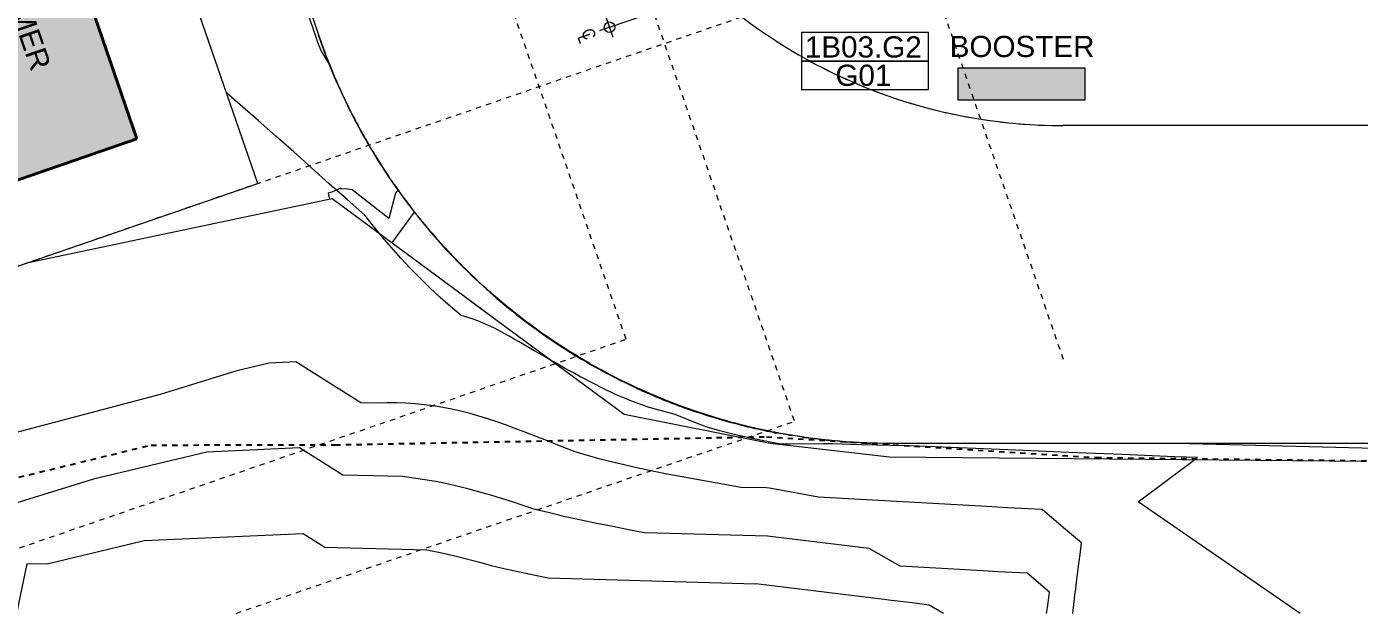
# Model space of a CAD drawing. Header units: metres. Extents: x -2477 to -2300, y 3875 to 4051.
# Drawn here: x -2462 to -2436.84, y 3945.45 to 3956.53 of the extents above; entities that cross this region are included whole.
import ezdxf

# ---------------------------------------------------------------- set-up
doc = ezdxf.new("R2010")
doc.units = ezdxf.units.M
for name, pattern in [('BOUNDARY Tighter', [0.008, 0.004, -0.002, 0, -0.002]), ('Dash Medium', [0.0075, 0.0045, -0.003]), ('Dash Tight', [0.0012, 0.0006, -0.0006]), ('Grid Line', [0.021, 0.012, -0.003, 0.003, -0.003])]:
    doc.linetypes.add(name, pattern=pattern)
for name, color, linetype, lineweight in [('A-ANNO-DIMS', 211, 'Continuous', 5), ('A-ANNO-DIMS-200', 211, 'Continuous', 5), ('A-ANNO-NOTE-200', 131, 'Continuous', 5), ('A-DETL', 90, 'Continuous', 13), ('A-DOOR-IDEN', 31, 'Continuous', 5), ('A-FLOR', 192, 'Continuous', 5), ('A-GENM', 13, 'Continuous', 5), ('C-TOPO', 7, 'Continuous', 5), ('C-TOPO-MAJR', 7, 'Continuous', 20), ('C-TOPO-MINR', 7, 'Continuous', 5), ('G-ANNO-TEXT', 231, 'Continuous', 5), ('S-GRID', 1, 'Continuous', 5)]:
    doc.layers.add(name, color=color, linetype=linetype, lineweight=lineweight)
doc.styles.add('Arial Narrow_1', font='ARIALN.TTF', dxfattribs={"height": 0.36})
doc.styles.add('Arial Narrow_2', font='ARIALN.TTF', dxfattribs={"height": 0.0012})
doc.styles.add('Arial_3', font='arial.ttf', dxfattribs={"height": 0.4})
doc.dimstyles.new('1_8-CON-Diagonal-_mm__1', dxfattribs={"dimscale": 0.3048, "dimtxt": 0.368435, "dimasz": 0.656168, "dimexe": 0.656168, "dimexo": 0.0625, "dimgap": 0, "dimtad": 1, "dimdec": 0, "dimlfac": 1000, "dimzin": 0, "dimdsep": 46, "dimtxsty": 'Arial Narrow_1', "dimblk1": 'DOTBLANK', "dimblk2": 'DOTBLANK', "dimsah": 1, "dimcen": 0.09, "dimdle": 0.656168, "dimazin": 0, "dimtfac": 1, "dimtdec": 4, "dimtix": 1, "dimtmove": 0, "dimatfit": 3, "dimfxl": 3.28084, "dimfxlon": 1, "dimtvp": 1, "dimtolj": 1, "dimtzin": 0, "dimlwd": 13, "dimlwe": 13, "dimarcsym": 2})

# ---------------------------------------------------------------- blocks, each defined once
blk = doc.blocks.new('Generic Models 3 - Generic Models 2-971299-GA - Part A')
at = {"layer": 'A-GENM'}
blk.add_hatch(color=7, dxfattribs=at).paths.add_polyline_path([(-2397.253, 3964.35), (-2394.151, 3965.449), (-2396.794, 3972.914), (-2399.897, 3971.816), (-2397.359, 3964.65)])
at = {"layer": 'A-GENM', "color": 10, "lineweight": 40}
for p, q in [((-2396.794, 3972.914), (-2399.897, 3971.816)), ((-2394.151, 3965.449), (-2396.794, 3972.914)), ((-2399.897, 3971.816), (-2397.253, 3964.35)), ((-2397.253, 3964.35), (-2394.151, 3965.449))]:
    blk.add_line(p, q, dxfattribs=at)
blk = doc.blocks.new('Generic Models 6 - Generic Models 2-971374-GA - Part A')
at = {"layer": 'A-GENM'}
h = blk.add_hatch(color=7, dxfattribs=at)
h.paths.add_polyline_path([(-2419.621, 3954.151), (-2417.221, 3954.151), (-2417.221, 3954.751), (-2419.621, 3954.751)])
h.paths.add_polyline_path([(-2442.021, 3955.144), (-2442.021, 3955.744), (-2444.421, 3955.744), (-2444.421, 3955.144), (-2444.104, 3955.144)])
h.paths.add_polyline_path([(-2430.27, 3955.144), (-2429.621, 3955.144), (-2429.621, 3955.744), (-2432.021, 3955.744), (-2432.021, 3955.144), (-2431.334, 3955.144)])
h.paths.add_polyline_path([(-2414.588, 3958.663), (-2412.319, 3959.444), (-2412.514, 3960.011), (-2414.784, 3959.23)])
at = {"layer": 'A-GENM', "lineweight": 13}
for p, q in [((-2444.421, 3955.744), (-2444.421, 3955.144)), ((-2442.021, 3955.744), (-2444.421, 3955.744)), ((-2442.021, 3955.144), (-2442.021, 3955.744)), ((-2444.421, 3955.144), (-2442.021, 3955.144))]:
    blk.add_line(p, q, dxfattribs=at)
blk = doc.blocks.new('Linear Dimension Style - Type 1-135856-GA - Part A')
at = {"layer": 'A-ANNO-NOTE-200', "color": 0, "char_height": 0.0012, "attachment_point": 1, "style": 'Arial Narrow_2'}
for s, insert, width in [('C', (-0.00053, 0.00077), 0.0012827), ('L', (-0.00016, 0.00025), 0.000962)]:
    blk.add_mtext(s, dxfattribs=dict(at, insert=insert, width=width))
blk = doc.blocks.new('DIMBLOCK5-GA - Part A')
at = {"layer": 'A-ANNO-DIMS-200', "lineweight": 13}
for p, q in [((-2454.969, 3968.053), (-2450.932, 3956.328)), ((-2454.904, 3967.864), (-2453.959, 3968.189)), ((-2454.904, 3967.864), (-2455.093, 3967.799)), ((-2450.997, 3956.518), (-2450.052, 3956.843)), ((-2450.997, 3956.518), (-2451.186, 3956.452))]:
    blk.add_line(p, q, dxfattribs=at)
for centre in [(-2454.904, 3967.864), (-2450.997, 3956.518)]:
    blk.add_circle(centre, 0.1, dxfattribs=at)
at = {"layer": 'A-ANNO-DIMS-200', "color": 0, "lineweight": 13, "insert": (-2452.696, 3962.881), "char_height": 0.36, "width": 1.36847, "attachment_point": 1, "rotation": 289, "line_spacing_factor": 0.974696, "style": 'Arial Narrow_1'}
blk.add_mtext('12000', dxfattribs=at)
blk = doc.blocks.new('_DotBlank')
at = {"color": 0, "linetype": 'ByBlock', "lineweight": -2}
blk.add_line((-0.5, 0), (-1, 0), dxfattribs=at)
blk.add_circle((0, 0), 0.5, dxfattribs=at)
blk = doc.blocks.new('AA_DOOR_MARK _ TYPE MARK_HA2 - Mark _ Type Mark-1751130-GA - Part A')
at = {"layer": 'A-DOOR-IDEN'}
for p, q in [((0.00597, 0.0027), (-0.006, 0.0027)), ((-0.006, 0.0027), (-0.006, 0)), ((0.00597, 0), (0.00597, 0.0027)), ((0.00597, 0), (-0.006, 0)), ((0.00597, -0.0027), (0.00597, 0)), ((-0.006, 0), (0.00597, 0)), ((-0.006, 0), (-0.006, -0.0027)), ((-0.006, -0.0027), (0.00597, -0.0027))]:
    blk.add_line(p, q, dxfattribs=at)

msp = doc.modelspace()

# ---------------------------------------------------------------- linework, layer by layer
at = {"layer": 'A-DETL', "linetype": 'Dash Tight', "lineweight": 5}
for p in [(-2456.5901, 3975.4777), (-2458.0456, 3945.4512)]:
    msp.add_line(p, (-2447.508, 3949.0761), dxfattribs=at)
at = {"layer": 'A-DETL', "linetype": 'Dash Medium', "lineweight": 18}
for p, q in [((-2450.6852, 3950.6269), (-2458.1409, 3972.3004)), ((-2465.7311, 3945.4512), (-2450.6852, 3950.6269))]:
    msp.add_line(p, q, dxfattribs=at)
at = {"layer": 'A-DETL', "linetype": 'BOUNDARY Tighter', "lineweight": 25}
for p, q in [((-2459.6514, 3948.6289), (-2456.1743, 3948.6327)), ((-2456.1743, 3948.6327), (-2448.0332, 3948.7862)), ((-2448.0332, 3948.7862), (-2441.8078, 3948.3922)), ((-2469.9193, 3946.129), (-2459.6514, 3948.6289)), ((-2441.8078, 3948.3922), (-2435.434, 3948.3159))]:
    msp.add_line(p, q, dxfattribs=at)
at = {"layer": 'A-FLOR'}
for p, q in [((-2457.6391, 3953.5647), (-2461.2172, 3963.9664)), ((-2433.7947, 3954.6599), (-2442.4407, 3954.6599)), ((-2464.2584, 3951.2877), (-2457.6391, 3953.5647)), ((-2435.1276, 3948.6599), (-2445.7037, 3948.6599))]:
    msp.add_line(p, q, dxfattribs=at)
msp.add_arc((-2442.4407, 3964.627), 9.9671, 232.57489, 270, dxfattribs=at)
for points in [[(-2448.1544, 3956.4602), (-2448.1092, 3956.4286), (-2448.0637, 3956.3973), (-2448.0179, 3956.3664)], [(-2447.8653, 3956.2654), (-2447.8192, 3956.2355), (-2447.7728, 3956.206), (-2447.7263, 3956.1768)], [(-2447.5695, 3956.0808), (-2447.5225, 3956.0526), (-2447.4753, 3956.0247), (-2447.4278, 3955.9973)], [(-2447.268, 3955.9069), (-2447.2198, 3955.8802), (-2447.1715, 3955.854), (-2447.1229, 3955.8281)], [(-2446.6472, 3955.591), (-2446.5974, 3955.5679), (-2446.5474, 3955.5451), (-2446.4972, 3955.5227)], [(-2446.3282, 3955.4493), (-2446.2779, 3955.428), (-2446.2275, 3955.4071), (-2446.1769, 3955.3867)], [(-2446.0048, 3955.319), (-2445.954, 3955.2995), (-2445.9029, 3955.2804), (-2445.8517, 3955.2617)], [(-2445.6774, 3955.2001), (-2445.6259, 3955.1824), (-2445.5742, 3955.1651), (-2445.5223, 3955.1483)], [(-2445.345, 3955.0924), (-2445.2934, 3955.0767), (-2445.2416, 3955.0614), (-2445.1897, 3955.0465)], [(-2445.0078, 3954.9962), (-2444.9566, 3954.9825), (-2444.9053, 3954.9693), (-2444.8538, 3954.9565)], [(-2444.6674, 3954.9118), (-2444.6166, 3954.9002), (-2444.5656, 3954.8889), (-2444.5146, 3954.8781)], [(-2444.3254, 3954.8397), (-2444.2745, 3954.8299), (-2444.2235, 3954.8205), (-2444.1725, 3954.8115)], [(-2443.6303, 3954.7311), (-2443.5813, 3954.7253), (-2443.5323, 3954.7197), (-2443.4832, 3954.7146)], [(-2443.2721, 3954.6946), (-2443.227, 3954.6909), (-2443.1818, 3954.6874), (-2443.1366, 3954.6842)], [(-2442.9002, 3954.6705), (-2442.8631, 3954.6688), (-2442.826, 3954.6673), (-2442.7889, 3954.666)], [(-2445.7037, 3948.6599), (-2446.4417, 3948.6599), (-2447.9167, 3948.8036), (-2450.0469, 3949.442), (-2452.0137, 3950.4794), (-2453.1669, 3951.4109), (-2453.6931, 3951.9279)]]:
    msp.add_open_spline(points, degree=3, dxfattribs=at)
for points, knots in [([(-2453.6931, 3951.9279), (-2454.3222, 3952.546), (-2455.1577, 3953.5831), (-2456.0111, 3955.1303), (-2456.3454, 3955.9478), (-2456.4883, 3956.3651)], [-1, -1, -1, -1, -0.5, -0.25, 0, 0, 0, 0]), ([(-2446.9607, 3955.7437), (-2446.9447, 3955.7356), (-2446.8954, 3955.7107), (-2446.846, 3955.6862), (-2446.8125, 3955.6699)], [-0.379356459, -0.379356459, -0.379356459, -0.379356459, -0.375, -0.365966029, -0.365966029, -0.365966029, -0.365966029]), ([(-2443.9807, 3954.7796), (-2443.9805, 3954.7796), (-2443.9299, 3954.7716), (-2443.8792, 3954.7641), (-2443.8285, 3954.757)], [-0.125029471, -0.125029471, -0.125029471, -0.125029471, -0.125, -0.112588523, -0.112588523, -0.112588523, -0.112588523])]:
    msp.add_open_spline(points, degree=3, knots=knots, dxfattribs=at)
at = {"layer": 'C-TOPO'}
for p, q in [((-2456.6115, 3956.7245), (-2456.4847, 3956.3545)), ((-2456.3626, 3956.0167), (-2456.3731, 3956.0443)), ((-2456.3644, 3956.0215), (-2456.3609, 3956.0121)), ((-2456.2263, 3955.6741), (-2456.2225, 3955.6649)), ((-2456.2118, 3955.6396), (-2456.2186, 3955.6557)), ((-2456.0706, 3955.3178), (-2456.0954, 3955.3725)), ((-2456.078, 3955.334), (-2456.0726, 3955.3222)), ((-2455.9087, 3954.9788), (-2455.9353, 3955.0326)), ((-2455.9186, 3954.9988), (-2455.9153, 3954.9921)), ((-2455.9153, 3954.9921), (-2455.9116, 3954.9846)), ((-2455.9116, 3954.9846), (-2455.9102, 3954.9817)), ((-2455.7405, 3954.654), (-2455.7695, 3954.7083)), ((-2455.562, 3954.335), (-2455.5542, 3954.3217)), ((-2455.3704, 3954.0172), (-2455.36, 3954.0005)), ((-2454.9481, 3953.389), (-2455.0197, 3953.4893)), ((-2456.2343, 3953.2749), (-2461.9976, 3952.0653)), ((-2453.4165, 3951.1951), (-2456.2343, 3953.2749)), ((-2454.7388, 3953.1082), (-2454.7335, 3953.1013)), ((-2454.3082, 3952.5818), (-2454.4397, 3952.7357)), ((-2454.2647, 3952.5319), (-2454.2566, 3952.5228)), ((-2454.0179, 3952.2603), (-2454.0097, 3952.2515)), ((-2453.835, 3952.0698), (-2453.9286, 3952.1661)), ((-2453.7208, 3951.9552), (-2453.835, 3952.0698)), ((-2453.4453, 3951.6916), (-2453.4863, 3951.7298)), ((-2453.4825, 3951.7262), (-2453.4772, 3951.7213)), ((-2450.7232, 3949.2073), (-2453.7171, 3951.417)), ((-2453.1888, 3951.4614), (-2453.1776, 3951.4517)), ((-2452.1189, 3950.6363), (-2452.2109, 3950.6995)), ((-2451.8665, 3950.4693), (-2451.9649, 3950.5332)), ((-2451.6999, 3950.3643), (-2451.687, 3950.3563)), ((-2451.608, 3950.308), (-2451.6512, 3950.3343)), ((-2451.4008, 3950.1855), (-2451.3866, 3950.1773)), ((-2451.3559, 3950.1598), (-2451.3698, 3950.1677)), ((-2450.4924, 3949.7145), (-2450.6106, 3949.77)), ((-2450.3905, 3949.6679), (-2450.3784, 3949.6624)), ((-2450.0491, 3949.5206), (-2450.0384, 3949.5162)), ((-2449.8668, 3949.4472), (-2450.0111, 3949.505)), ((-2449.741, 3949.3987), (-2449.8668, 3949.4472)), ((-2447.962, 3948.6608), (-2450.7232, 3949.2073)), ((-2448.7629, 3949.078), (-2448.9137, 3949.1212)), ((-2448.6465, 3949.0463), (-2448.6334, 3949.0428)), ((-2448.289, 3948.9569), (-2448.2866, 3948.9564)), ((-2448.2853, 3948.956), (-2448.2746, 3948.9536)), ((-2448.1697, 3948.9298), (-2448.2595, 3948.9501)), ((-2447.9066, 3948.8748), (-2447.9633, 3948.8861)), ((-2445.7152, 3948.4021), (-2447.962, 3948.6608)), ((-2447.9271, 3948.8788), (-2447.9184, 3948.8771)), ((-2447.9184, 3948.8771), (-2447.9129, 3948.876)), ((-2447.8822, 3948.8601), (-2447.8161, 3948.8584)), ((-2447.5699, 3948.8137), (-2447.5813, 3948.8156)), ((-2447.5649, 3948.8129), (-2447.5699, 3948.8137)), ((-2447.5451, 3948.8096), (-2447.5649, 3948.8129)), ((-2447.5565, 3948.8115), (-2447.5531, 3948.8109)), ((-2447.5531, 3948.8109), (-2447.5481, 3948.8101)), ((-2447.188, 3948.7569), (-2447.181, 3948.756)), ((-2446.8224, 3948.7149), (-2446.8148, 3948.7142)), ((-2446.4501, 3948.6844), (-2446.4476, 3948.6842)), ((-2446.4461, 3948.6841), (-2446.4435, 3948.6839)), ((-2446.0803, 3948.6661), (-2446.1015, 3948.6668)), ((-2446.0832, 3948.6662), (-2446.0726, 3948.6659)), ((-2445.762, 3948.66), (-2445.7708, 3948.6601)), ((-2445.7527, 3948.66), (-2445.762, 3948.66)), ((-2440.0514, 3948.6599), (-2435.9927, 3948.5561)), ((-2436.7227, 3948.3176), (-2445.7152, 3948.4021))]:
    msp.add_line(p, q, dxfattribs=at)
at = {"layer": 'C-TOPO', "flags": 128}
for points in [[(-2456.3731, 3956.0443), (-2456.4265, 3956.1894), (-2456.478, 3956.3351)], [(-2456.2801, 3955.8054), (-2456.3272, 3955.9246), (-2456.3563, 3956.0001)], [(-2456.2213, 3955.6621), (-2456.2463, 3955.7224), (-2456.2801, 3955.8054)], [(-2456.0954, 3955.3725), (-2456.1545, 3955.5057), (-2456.2118, 3955.6396)], [(-2456.0133, 3955.1945), (-2456.0547, 3955.2833), (-2456.066, 3955.3078)], [(-2455.9353, 3955.0326), (-2455.9746, 3955.1134), (-2456.0133, 3955.1945)], [(-2455.8364, 3954.836), (-2455.8863, 3954.9341), (-2455.9019, 3954.9651)], [(-2455.7695, 3954.7083), (-2455.8032, 3954.7721), (-2455.8364, 3954.836)], [(-2455.5974, 3954.3964), (-2455.6847, 3954.5517), (-2455.7203, 3954.6168)], [(-2455.5447, 3954.3053), (-2455.5711, 3954.3508), (-2455.5974, 3954.3964)], [(-2455.4159, 3954.0906), (-2455.4809, 3954.1976), (-2455.5447, 3954.3053)], [(-2455.3953, 3954.0572), (-2455.4056, 3954.0739), (-2455.4159, 3954.0906)], [(-2455.3404, 3953.9694), (-2455.368, 3954.0132), (-2455.3953, 3954.0572)], [(-2455.2673, 3953.8553), (-2455.304, 3953.9122), (-2455.3404, 3953.9694)], [(-2455.1945, 3953.7444), (-2455.2311, 3953.7998), (-2455.2673, 3953.8553)], [(-2455.1486, 3953.676), (-2455.1716, 3953.7102), (-2455.1945, 3953.7444)], [(-2455.0197, 3953.4893), (-2455.0846, 3953.5823), (-2455.1486, 3953.676)], [(-2454.7304, 3953.0973), (-2454.8771, 3953.2917), (-2454.9109, 3953.3377)], [(-2454.6529, 3952.9979), (-2454.6918, 3953.0475), (-2454.7304, 3953.0973)], [(-2454.4676, 3952.7692), (-2454.4831, 3952.7878), (-2454.6529, 3952.9979)], [(-2454.1708, 3952.4265), (-2454.2399, 3952.5038), (-2454.3082, 3952.5818)], [(-2453.9744, 3952.2142), (-2454.0048, 3952.2464), (-2454.1708, 3952.4265)], [(-2453.4863, 3951.7298), (-2453.6625, 3951.8979), (-2453.6815, 3951.9165)], [(-2453.1543, 3951.4316), (-2453.3218, 3951.5791), (-2453.3992, 3951.6492)], [(-2452.8832, 3951.2047), (-2452.9041, 3951.2217), (-2453.1543, 3951.4316)], [(-2452.6082, 3950.9887), (-2452.648, 3951.0191), (-2452.7975, 3951.1359)], [(-2452.3267, 3950.7811), (-2452.3862, 3950.8239), (-2452.5025, 3950.9091)], [(-2451.9794, 3950.5427), (-2451.9933, 3950.552), (-2452.1189, 3950.6363)], [(-2451.6763, 3950.3497), (-2451.7378, 3950.3878), (-2451.8665, 3950.4693)], [(-2451.3698, 3950.1677), (-2451.4893, 3950.2371), (-2451.608, 3950.308)], [(-2451.0484, 3949.9904), (-2451.0817, 3950.0082), (-2451.2752, 3950.1141)], [(-2450.7359, 3949.8307), (-2450.7892, 3949.8571), (-2450.9365, 3949.9318)], [(-2450.2356, 3949.5994), (-2450.3643, 3949.6561), (-2450.4924, 3949.7145)], [(-2450.0233, 3949.51), (-2450.031, 3949.5131), (-2450.1942, 3949.5816)], [(-2449.3449, 3949.2571), (-2449.5945, 3949.3444), (-2449.6427, 3949.362)], [(-2449.0025, 3949.1476), (-2449.0423, 3949.1597), (-2449.3196, 3949.2485), (-2449.3258, 3949.2506)], [(-2448.7051, 3949.0621), (-2448.734, 3949.07), (-2448.7629, 3949.078)], [(-2448.6194, 3949.0391), (-2448.6623, 3949.0505), (-2448.7051, 3949.0621)], [(-2448.5192, 3949.013), (-2448.5693, 3949.0259), (-2448.6194, 3949.0391)], [(-2448.3913, 3948.9812), (-2448.4553, 3948.997), (-2448.5192, 3949.013)], [(-2448.2664, 3948.9517), (-2448.2806, 3948.955), (-2448.3913, 3948.9812)], [(-2448.0815, 3948.9106), (-2448.1256, 3948.9201), (-2448.1697, 3948.9298)], [(-2447.9633, 3948.8861), (-2448.0224, 3948.8982), (-2448.0815, 3948.9106)], [(-2447.8038, 3948.855), (-2447.8836, 3948.8703), (-2447.9001, 3948.8735)], [(-2447.5813, 3948.8156), (-2447.6738, 3948.8314), (-2447.7662, 3948.848)], [(-2447.3268, 3948.776), (-2447.4459, 3948.7938), (-2447.5327, 3948.8076)], [(-2447.2385, 3948.7637), (-2447.2632, 3948.7671), (-2447.2879, 3948.7705)], [(-2447.1151, 3948.7476), (-2447.1235, 3948.7487), (-2447.1319, 3948.7497)], [(-2446.9314, 3948.7262), (-2447.0233, 3948.7365), (-2447.1151, 3948.7476)], [(-2446.7809, 3948.7109), (-2446.8562, 3948.7183), (-2446.9314, 3948.7262)], [(-2446.778, 3948.7106), (-2446.7795, 3948.7108), (-2446.7809, 3948.7109)], [(-2446.7042, 3948.7039), (-2446.7411, 3948.7072), (-2446.778, 3948.7106)], [(-2446.6496, 3948.6992), (-2446.6769, 3948.7015), (-2446.7042, 3948.7039)], [(-2446.4403, 3948.6837), (-2446.545, 3948.691), (-2446.6496, 3948.6992)], [(-2446.4401, 3948.6837), (-2446.4402, 3948.6837), (-2446.4403, 3948.6837)], [(-2446.2928, 3948.6751), (-2446.3665, 3948.6792), (-2446.4401, 3948.6837)], [(-2446.2004, 3948.6707), (-2446.2466, 3948.6728), (-2446.2928, 3948.6751)], [(-2446.1732, 3948.6696), (-2446.1868, 3948.6701), (-2446.2004, 3948.6707)], [(-2446.1015, 3948.6668), (-2446.1374, 3948.6682), (-2446.1732, 3948.6696)], [(-2445.7708, 3948.6601), (-2445.9362, 3948.6623), (-2446.0586, 3948.6654)]]:
    msp.add_lwpolyline(points, dxfattribs=at)
at = {"layer": 'C-TOPO'}
for start, end in [(198.91141, 200.74733), (201.39687, 202.62613), (203.4203, 204.49128), (205.37289, 206.35684), (207.29535, 208.18992), (208.18992, 208.33732), (209.20544, 210.12828), (211.10042, 212.00296), (212.96743, 213.87483), (213.88046, 214.00036), (214.81702, 215.56166), (215.56166, 215.89336), (216.67777, 217.57517), (217.62896, 217.78344), (218.56407, 219.26991), (219.26991, 219.54987), (219.54987, 219.6684), (220.47512, 221.32631), (221.3876, 221.54839), (222.39904, 223.17106), (223.2453, 223.42608), (224.31638, 224.90349), (224.90349, 225.30391), (226.25114, 226.96281), (227.00889, 227.16805), (228.10146, 228.65729), (228.65729, 228.96001), (229.95102, 230.33033), (230.33033, 230.76827), (230.76827, 230.89865), (231.81131, 232.53233), (232.53233, 232.75953), (233.68539, 234.29832), (234.29832, 234.61809), (235.56472, 236.25394), (236.25394, 236.37431), (236.37431, 236.47769), (237.43107, 238.15633), (238.15633, 238.26432), (239.2794, 240.01715), (240.09952, 240.20749), (241.12647, 241.89794), (241.89794, 242.07138), (242.98735, 243.66917), (243.66917, 243.93229), (244.86623, 245.61671), (245.61671, 245.72467), (246.75038, 247.46756), (247.46756, 247.59348), (248.61206, 249.10499), (249.10499, 249.51682), (250.44485, 250.97203), (250.97203, 251.38322), (252.27518, 253.08026), (253.08026, 253.24745), (254.13013, 255.02824), (256.02421, 256.89249), (257.94284, 258.75312), (259.83153, 260.63627), (261.66491, 262.51451), (263.47669, 264.36843), (265.31911, 266.24575), (267.29186, 268.09221)]:
    msp.add_arc((-2445.7037, 3960.0599), 11.4, start, end, dxfattribs=at)
for centre, major_axis, ratio, start_param, end_param in [((-2445.7063, 3960.0597), (-0.998, 11.3551), 0.9998756, 1.8132247, 1.816003), ((-2445.5537, 3960.0863), (9.9209, 5.8747), 0.9883766, 3.763387, 3.7673224), ((-2445.6891, 3960.1874), (1.3184, 11.4527), 0.9943767, 3.0713253, 3.0746643), ((-2445.5913, 3959.8418), (10.7055, 3.7298), 0.9847011, 4.2279531, 4.2314336), ((-2445.7037, 3960.0603), (1.3449, 11.3208), 0.9999816, 3.1248002, 3.1342253), ((-2445.7037, 3960.0602), (-0.0037, 11.4003), 0.9999875, 3.1369691, 3.1412675)]:
    msp.add_ellipse(centre, major_axis=major_axis, ratio=ratio, start_param=start_param, end_param=end_param, dxfattribs=at)
for points in [[(-2456.4846, 3956.3541), (-2456.4472, 3956.2451), (-2456.4083, 3956.1368), (-2456.3677, 3956.0291)], [(-2456.3677, 3956.0291), (-2456.3599, 3956.0084), (-2456.352, 3955.9876), (-2456.344, 3955.9669)], [(-2456.344, 3955.9669), (-2456.3104, 3955.8791), (-2456.2756, 3955.7918), (-2456.2398, 3955.7049)], [(-2456.2398, 3955.7049), (-2456.2228, 3955.6637), (-2456.2056, 3955.6226), (-2456.1881, 3955.5816)], [(-2456.1881, 3955.5816), (-2456.1625, 3955.5214), (-2456.1364, 3955.4615), (-2456.1097, 3955.4018)], [(-2456.1097, 3955.4018), (-2456.0815, 3955.3386), (-2456.0527, 3955.2757), (-2456.0234, 3955.213)], [(-2456.0234, 3955.213), (-2456.005, 3955.1738), (-2455.9864, 3955.1347), (-2455.9676, 3955.0956)], [(-2455.418, 3954.0893), (-2455.3346, 3953.9534), (-2455.2485, 3953.8192), (-2455.1595, 3953.6869)], [(-2455.1595, 3953.6869), (-2455.0003, 3953.4503), (-2454.8322, 3953.2195), (-2454.6557, 3952.9955)], [(-2454.6548, 3952.9943), (-2454.5437, 3952.8534), (-2454.4294, 3952.715), (-2454.3118, 3952.5795)], [(-2453.1885, 3951.4537), (-2452.8131, 3951.1267), (-2452.4162, 3950.8243), (-2452.0013, 3950.5491)], [(-2452, 3950.5482), (-2451.7932, 3950.4111), (-2451.5819, 3950.2807), (-2451.3666, 3950.1574)], [(-2451.3659, 3950.157), (-2451.1499, 3950.0333), (-2450.9299, 3949.9166), (-2450.7062, 3949.8073)], [(-2450.7062, 3949.8073), (-2450.6367, 3949.7734), (-2450.5669, 3949.7401), (-2450.4967, 3949.7076)], [(-2450.4955, 3949.707), (-2450.4532, 3949.6874), (-2450.4107, 3949.668), (-2450.3681, 3949.6489)], [(-2450.3681, 3949.6489), (-2450.3266, 3949.6302), (-2450.285, 3949.6119), (-2450.2432, 3949.5937)], [(-2450.2421, 3949.5932), (-2450.1701, 3949.5619), (-2450.0977, 3949.5314), (-2450.025, 3949.5016)], [(-2450.025, 3949.5016), (-2449.9098, 3949.4544), (-2449.7939, 3949.409), (-2449.6773, 3949.3656)], [(-2449.6773, 3949.3656), (-2449.5606, 3949.3222), (-2449.4433, 3949.2807), (-2449.3253, 3949.2411)], [(-2448.6101, 3949.027), (-2448.8507, 3949.0905), (-2449.0893, 3949.1619), (-2449.3253, 3949.2411)], [(-2448.2476, 3948.9376), (-2448.3689, 3948.9654), (-2448.4897, 3948.9952), (-2448.6101, 3949.027)], [(-2447.8822, 3948.8601), (-2448.0044, 3948.884), (-2448.1262, 3948.9098), (-2448.2476, 3948.9376)]]:
    msp.add_open_spline(points, degree=3, dxfattribs=at)
for points, knots in [([(-2455.9676, 3955.0956), (-2455.9485, 3955.0561), (-2455.7804, 3954.7129), (-2455.5952, 3954.3782), (-2455.4183, 3954.0899)], [-0.886032025, -0.886032025, -0.886032025, -0.886032025, -0.875, -0.790080801, -0.790080801, -0.790080801, -0.790080801]), ([(-2454.3102, 3952.5776), (-2454.2893, 3952.5536), (-2453.9404, 3952.1549), (-2453.5638, 3951.7808), (-2453.1885, 3951.4537)], [-0.63300134, -0.63300134, -0.63300134, -0.63300134, -0.625, -0.5, -0.5, -0.5, -0.5])]:
    msp.add_open_spline(points, degree=3, knots=knots, dxfattribs=at)
at = {"layer": 'C-TOPO-MAJR', "color": 8, "lineweight": 15}
for p, q in [((-2456.6677, 3956.7026), (-2456.5718, 3956.4254)), ((-2456.5718, 3956.4254), (-2456.5073, 3956.2358)), ((-2456.5073, 3956.2358), (-2456.4412, 3956.0642)), ((-2456.4412, 3956.0642), (-2456.2827, 3955.8049)), ((-2456.2827, 3955.8049), (-2456.241, 3955.7096)), ((-2456.0676, 3953.4782), (-2456.2367, 3953.4066)), ((-2456.0574, 3953.4585), (-2456.0676, 3953.4782)), ((-2455.9892, 3953.4636), (-2456.0574, 3953.4585)), ((-2455.8562, 3953.4457), (-2455.9892, 3953.4636)), ((-2455.1663, 3952.9094), (-2455.8562, 3953.4457)), ((-2454.9894, 3953.4466), (-2455.0363, 3953.3829)), ((-2456.2367, 3953.4066), (-2456.3065, 3953.3824)), ((-2456.3065, 3953.3824), (-2456.2819, 3953.2649)), ((-2455.0363, 3953.3829), (-2455.1663, 3952.9094)), ((-2455.108, 3952.4436), (-2454.6766, 3953.028)), ((-2457.4206, 3950.1772), (-2458.0315, 3950.0311)), ((-2456.9205, 3950.2002), (-2457.4206, 3950.1772)), ((-2455.6939, 3949.4262), (-2456.9205, 3950.2002)), ((-2458.0315, 3950.0311), (-2459.4799, 3949.5841)), ((-2459.4799, 3949.5841), (-2463.7728, 3948.4491)), ((-2455.3726, 3949.4178), (-2455.6939, 3949.4262)), ((-2455.1967, 3949.4232), (-2455.3726, 3949.4178)), ((-2455.0207, 3949.4234), (-2455.1967, 3949.4232)), ((-2454.8448, 3949.4182), (-2455.0207, 3949.4234)), ((-2454.6691, 3949.4072), (-2454.8448, 3949.4182)), ((-2454.4939, 3949.3904), (-2454.6691, 3949.4072)), ((-2454.3194, 3949.3677), (-2454.4939, 3949.3904)), ((-2454.1457, 3949.3393), (-2454.3194, 3949.3677)), ((-2453.973, 3949.3054), (-2454.1457, 3949.3393)), ((-2453.8014, 3949.2662), (-2453.973, 3949.3054)), ((-2453.631, 3949.2223), (-2453.8014, 3949.2662)), ((-2453.4617, 3949.1741), (-2453.631, 3949.2223)), ((-2453.2935, 3949.1222), (-2453.4617, 3949.1741)), ((-2453.1264, 3949.067), (-2453.2935, 3949.1222)), ((-2452.9602, 3949.0091), (-2453.1264, 3949.067)), ((-2452.7948, 3948.9489), (-2452.9602, 3949.0091)), ((-2452.6301, 3948.887), (-2452.7948, 3948.9489)), ((-2452.4658, 3948.8237), (-2452.6301, 3948.887)), ((-2452.302, 3948.7594), (-2452.4658, 3948.8237)), ((-2452.1384, 3948.6946), (-2452.302, 3948.7594)), ((-2451.9749, 3948.6294), (-2452.1384, 3948.6946)), ((-2451.8114, 3948.5642), (-2451.9749, 3948.6294)), ((-2451.6478, 3948.4992), (-2451.8114, 3948.5642)), ((-2451.4118, 3948.4291), (-2451.6478, 3948.4992)), ((-2451.1742, 3948.364), (-2451.4118, 3948.4291)), ((-2450.9353, 3948.3033), (-2451.1742, 3948.364)), ((-2450.6955, 3948.2466), (-2450.9353, 3948.3033)), ((-2450.4549, 3948.1931), (-2450.6955, 3948.2466)), ((-2450.2138, 3948.1423), (-2450.4549, 3948.1931)), ((-2449.9723, 3948.0937), (-2450.2138, 3948.1423)), ((-2449.7304, 3948.0469), (-2449.9723, 3948.0937)), ((-2449.4882, 3948.0016), (-2449.7304, 3948.0469)), ((-2449.2458, 3947.9575), (-2449.4882, 3948.0016)), ((-2449.0032, 3947.9144), (-2449.2458, 3947.9575)), ((-2448.7604, 3947.8721), (-2449.0032, 3947.9144)), ((-2448.5175, 3947.8304), (-2448.7604, 3947.8721)), ((-2448.0414, 3947.8198), (-2448.5175, 3947.8304)), ((-2447.9762, 3947.8146), (-2448.0414, 3947.8198)), ((-2447.0512, 3947.6428), (-2447.9762, 3947.8146)), ((-2443.8736, 3947.4675), (-2447.0512, 3947.6428)), ((-2443.4849, 3947.4439), (-2443.8736, 3947.4675)), ((-2442.8282, 3947.4099), (-2443.4849, 3947.4439)), ((-2442.43, 3947.0688), (-2442.8282, 3947.4099)), ((-2456.7794, 3946.9554), (-2459.78, 3946.8179)), ((-2456.3705, 3946.6975), (-2456.7794, 3946.9554)), ((-2442.0911, 3946.7844), (-2442.43, 3947.0688)), ((-2459.78, 3946.8179), (-2461.6127, 3946.3796)), ((-2454.443, 3946.647), (-2456.3705, 3946.6975)), ((-2454.1925, 3946.595), (-2454.443, 3946.647)), ((-2442.1144, 3946.5627), (-2442.0911, 3946.7844)), ((-2461.9969, 3946.3882), (-2462.1894, 3945.4512)), ((-2461.6127, 3946.3796), (-2461.9969, 3946.3882)), ((-2453.9432, 3946.5378), (-2454.1925, 3946.595)), ((-2453.6949, 3946.4759), (-2453.9432, 3946.5378)), ((-2453.4477, 3946.41), (-2453.6949, 3946.4759)), ((-2453.2014, 3946.3408), (-2453.4477, 3946.41)), ((-2442.1879, 3945.9927), (-2442.1334, 3946.4382)), ((-2442.1334, 3946.4382), (-2442.1144, 3946.5627)), ((-2452.9933, 3946.2936), (-2453.2014, 3946.3408)), ((-2452.785, 3946.2479), (-2452.9933, 3946.2936)), ((-2452.5763, 3946.2034), (-2452.785, 3946.2479)), ((-2452.3673, 3946.1601), (-2452.5763, 3946.2034)), ((-2452.158, 3946.1179), (-2452.3673, 3946.1601)), ((-2448.2449, 3946.0039), (-2452.158, 3946.1179)), ((-2448.2351, 3946.0098), (-2448.2449, 3946.0039)), ((-2445.813, 3945.7106), (-2448.2351, 3946.0098)), ((-2442.2064, 3945.8419), (-2442.1979, 3945.9053)), ((-2442.1979, 3945.9053), (-2442.1879, 3945.9927)), ((-2445.6808, 3945.6947), (-2445.813, 3945.7106)), ((-2445.5061, 3945.677), (-2445.6808, 3945.6947)), ((-2445.2841, 3945.6468), (-2445.5061, 3945.677)), ((-2444.9668, 3945.6086), (-2445.2841, 3945.6468)), ((-2442.2542, 3945.4512), (-2442.2064, 3945.8419)), ((-2444.6925, 3945.4512), (-2444.9668, 3945.6086))]:
    msp.add_line(p, q, dxfattribs=at)
at = {"layer": 'C-TOPO-MINR', "color": 254}
for p, q in [((-2457.9697, 3955.0554), (-2458.2279, 3955.2765)), ((-2457.6306, 3954.7599), (-2457.9697, 3955.0554)), ((-2457.2935, 3954.4621), (-2457.6306, 3954.7599)), ((-2456.9576, 3954.1629), (-2457.2935, 3954.4621)), ((-2456.6223, 3953.863), (-2456.9576, 3954.1629)), ((-2456.287, 3953.5632), (-2456.6223, 3953.863)), ((-2455.9509, 3953.2642), (-2456.287, 3953.5632)), ((-2455.6137, 3952.9666), (-2455.9509, 3953.2642)), ((-2455.4518, 3952.7595), (-2455.6137, 3952.9666)), ((-2455.2853, 3952.556), (-2455.4518, 3952.7595)), ((-2452.0373, 3950.191), (-2452.1325, 3950.2456)), ((-2451.9418, 3950.1367), (-2452.0373, 3950.191)), ((-2451.8461, 3950.0829), (-2451.9418, 3950.1367)), ((-2451.7501, 3950.0296), (-2451.8461, 3950.0829)), ((-2451.6537, 3949.9769), (-2451.7501, 3950.0296)), ((-2451.5571, 3949.9247), (-2451.6537, 3949.9769)), ((-2451.4602, 3949.8731), (-2451.5571, 3949.9247)), ((-2451.3629, 3949.8222), (-2451.4602, 3949.8731)), ((-2451.2652, 3949.772), (-2451.3629, 3949.8222)), ((-2451.1672, 3949.7225), (-2451.2652, 3949.772)), ((-2451.0689, 3949.6737), (-2451.1672, 3949.7225)), ((-2450.9701, 3949.6257), (-2451.0689, 3949.6737)), ((-2450.871, 3949.5784), (-2450.9701, 3949.6257)), ((-2450.7168, 3949.5132), (-2450.871, 3949.5784)), ((-2450.5611, 3949.4515), (-2450.7168, 3949.5132)), ((-2450.4038, 3949.3939), (-2450.5611, 3949.4515)), ((-2450.2461, 3949.341), (-2450.4038, 3949.3939)), ((-2450.0847, 3949.292), (-2450.2449, 3949.3405)), ((-2449.9231, 3949.2479), (-2450.0847, 3949.292)), ((-2449.7602, 3949.208), (-2449.9231, 3949.2479)), ((-2449.5592, 3949.125), (-2449.7602, 3949.208)), ((-2449.3571, 3949.045), (-2449.5592, 3949.125)), ((-2449.1542, 3948.9675), (-2449.3571, 3949.045)), ((-2448.9125, 3948.8992), (-2449.1542, 3948.9675)), ((-2448.6694, 3948.836), (-2448.9125, 3948.8992)), ((-2448.425, 3948.7778), (-2448.6694, 3948.836)), ((-2448.1795, 3948.7249), (-2448.425, 3948.7778)), ((-2447.9328, 3948.6773), (-2448.1795, 3948.7249)), ((-2447.7908, 3948.6533), (-2447.9328, 3948.6773)), ((-2447.7345, 3948.6438), (-2447.7886, 3948.6529)), ((-2447.5908, 3948.6459), (-2447.7345, 3948.6438)), ((-2446.9661, 3948.655), (-2447.5885, 3948.6459)), ((-2446.7847, 3948.6502), (-2446.9661, 3948.655)), ((-2446.4427, 3948.6412), (-2446.7834, 3948.6502)), ((-2446.2323, 3948.6357), (-2446.4425, 3948.6412)), ((-2445.1617, 3948.6077), (-2446.2318, 3948.6357)), ((-2443.3262, 3948.5324), (-2445.1617, 3948.6077)), ((-2442.3269, 3948.4914), (-2443.3261, 3948.5324)), ((-2441.3275, 3948.4504), (-2442.3265, 3948.4914)), ((-2440.328, 3948.4094), (-2441.3269, 3948.4504)), ((-2439.9012, 3948.3919), (-2440.3273, 3948.4094))]:
    msp.add_line(p, q, dxfattribs=at)
at = {"layer": 'C-TOPO-MINR', "color": 253}
for p, q in [((-2455.1143, 3952.3564), (-2455.2853, 3952.556)), ((-2454.9388, 3952.1606), (-2455.1143, 3952.3564)), ((-2454.7591, 3951.9688), (-2454.9388, 3952.1606)), ((-2454.5751, 3951.781), (-2454.7591, 3951.9688)), ((-2454.387, 3951.5974), (-2454.5751, 3951.781)), ((-2454.1948, 3951.418), (-2454.387, 3951.5974)), ((-2453.9988, 3951.2429), (-2454.1948, 3951.418)), ((-2453.7989, 3951.0721), (-2453.9988, 3951.2429)), ((-2453.6926, 3951.0446), (-2453.7989, 3951.0721)), ((-2453.5878, 3951.0116), (-2453.6926, 3951.0446)), ((-2453.4847, 3950.974), (-2453.5878, 3951.0116)), ((-2453.3831, 3950.9322), (-2453.4847, 3950.974)), ((-2453.283, 3950.8872), (-2453.3831, 3950.9322)), ((-2453.1841, 3950.8394), (-2453.283, 3950.8872)), ((-2453.0863, 3950.7895), (-2453.1841, 3950.8394)), ((-2452.9894, 3950.7378), (-2453.0863, 3950.7895)), ((-2452.8932, 3950.685), (-2452.9894, 3950.7378)), ((-2452.7975, 3950.6311), (-2452.8932, 3950.685)), ((-2452.7022, 3950.5766), (-2452.7975, 3950.6311)), ((-2452.6071, 3950.5216), (-2452.7022, 3950.5766)), ((-2452.5122, 3950.4663), (-2452.6071, 3950.5216)), ((-2452.4174, 3950.411), (-2452.5122, 3950.4663)), ((-2452.3225, 3950.3557), (-2452.4174, 3950.411)), ((-2452.2276, 3950.3005), (-2452.3225, 3950.3557)), ((-2452.1325, 3950.2456), (-2452.2276, 3950.3005)), ((-2458.6003, 3948.4976), (-2460.7384, 3947.9862)), ((-2456.8499, 3948.5778), (-2458.6003, 3948.4976)), ((-2456.0322, 3948.0619), (-2456.8499, 3948.5778)), ((-2441.0174, 3947.5546), (-2439.9012, 3948.3919)), ((-2460.7384, 3947.9862), (-2462.9111, 3947.3157)), ((-2454.9078, 3948.0324), (-2456.0322, 3948.0619)), ((-2454.6958, 3948.0067), (-2454.9078, 3948.0324)), ((-2454.4846, 3947.9751), (-2454.6958, 3948.0067)), ((-2454.2743, 3947.9378), (-2454.4846, 3947.9751)), ((-2454.065, 3947.8951), (-2454.2743, 3947.9378)), ((-2453.8568, 3947.8475), (-2454.065, 3947.8951)), ((-2453.6496, 3947.7954), (-2453.8568, 3947.8475)), ((-2453.4435, 3947.7395), (-2453.6496, 3947.7954)), ((-2453.2383, 3947.6802), (-2453.4435, 3947.7395)), ((-2453.034, 3947.6181), (-2453.2383, 3947.6802)), ((-2452.8303, 3947.5537), (-2453.034, 3947.6181)), ((-2452.6273, 3947.4875), (-2452.8303, 3947.5537)), ((-2452.4246, 3947.42), (-2452.6273, 3947.4875)), ((-2452.1289, 3947.3462), (-2452.4246, 3947.42)), ((-2437.9635, 3945.4512), (-2441.0174, 3947.5546)), ((-2451.8319, 3947.2767), (-2452.1289, 3947.3462)), ((-2451.5343, 3947.211), (-2451.8319, 3947.2767)), ((-2451.2359, 3947.1484), (-2451.5343, 3947.211)), ((-2450.9369, 3947.0884), (-2451.2359, 3947.1484)), ((-2450.6375, 3947.0304), (-2450.9369, 3947.0884)), ((-2450.3377, 3946.9742), (-2450.6375, 3947.0304)), ((-2448.0158, 3946.9065), (-2450.3377, 3946.9742)), ((-2446.0947, 3946.6748), (-2448.0158, 3946.9065)), ((-2445.5111, 3946.3399), (-2446.0947, 3946.6748)), ((-2443.9471, 3946.2537), (-2445.5111, 3946.3399)), ((-2443.6663, 3946.2338), (-2443.9471, 3946.2537)), ((-2443.113, 3946.2077), (-2443.6663, 3946.2338)), ((-2442.6945, 3945.8525), (-2443.113, 3946.2077)), ((-2442.7255, 3945.5992), (-2442.6945, 3945.8525)), ((-2442.7477, 3945.4512), (-2442.7255, 3945.5992))]:
    msp.add_line(p, q, dxfattribs=at)
at = {"layer": 'S-GRID', "linetype": 'Grid Line'}
for p, q in [((-2442.4287, 3950.2459), (-2464.0009, 4012.8946)), ((-2337.6975, 3994.8642), (-2467.1847, 3950.2771))]:
    msp.add_line(p, q, dxfattribs=at)

# ---------------------------------------------------------------- block references
at = {"layer": 'A-ANNO-NOTE-200', "xscale": 199.9999999999999, "yscale": 199.9999999999999, "zscale": 199.9999999999999, "rotation": 289.0000256069755}
msp.add_blockref('Linear Dimension Style - Type 1-135856-GA - Part A', (-2451.4183, 3956.3726), dxfattribs=at)
at = {"layer": 'A-DOOR-IDEN', "xscale": 199.9999999999999, "yscale": 199.9999999999999, "zscale": 199.9999999999999}
msp.add_blockref('AA_DOOR_MARK _ TYPE MARK_HA2 - Mark _ Type Mark-1751130-GA - Part A', (-2446.1715, 3955.8791), dxfattribs=at)
at = {"layer": 'A-GENM', "rotation": 359.5004071202222}
msp.add_blockref('Generic Models 3 - Generic Models 2-971299-GA - Part A', (-100.4339, -31.7631), dxfattribs=at)
at = {"layer": 'A-GENM'}
msp.add_blockref('Generic Models 6 - Generic Models 2-971374-GA - Part A', (0, 0), dxfattribs=at)

# ---------------------------------------------------------------- texts
at = {"layer": 'A-DOOR-IDEN', "char_height": 0.4, "attachment_point": 1, "style": 'Arial_3'}
for s, insert, width in [('1B03.G2', (-2447.3093, 3956.3458), 2.725737), ('G01', (-2446.733, 3955.8106), 1.298734)]:
    msp.add_mtext(s, dxfattribs=dict(at, insert=insert, width=width))
at = {"layer": 'G-ANNO-TEXT', "color": 7, "insert": (-2462.9349, 3959.8724), "char_height": 0.4, "width": 5.499576, "attachment_point": 1, "rotation": 289.00041, "style": 'Arial_3'}
msp.add_mtext('TRANSFORMER ', dxfattribs=at)
at = {"layer": 'G-ANNO-TEXT', "color": 7, "insert": (-2444.5754, 3956.3548), "char_height": 0.4, "width": 3.367087, "attachment_point": 1, "style": 'Arial_3'}
msp.add_mtext('BOOSTER', dxfattribs=at)

# ---------------------------------------------------------------- dimensions: what is measured, and where the dimension line sits
at = {"layer": 'A-ANNO-DIMS', "lineweight": 13}
dim = msp.add_linear_dim(base=(-2450.9973, 3956.5176), p1=(-2453.9586, 3968.1894), p2=(-2450.0518, 3956.8431), angle=289.00003, dimstyle='1_8-CON-Diagonal-_mm__1', override={"dimpost": '<>', "dimfxl": 12}, dxfattribs=at)
dim.commit()
dim.dimension.update_dxf_attribs({"geometry": 'DIMBLOCK5-GA - Part A', "text_midpoint": (-2452.7769, 3962.2505)})

doc.saveas('drawing.dxf')
